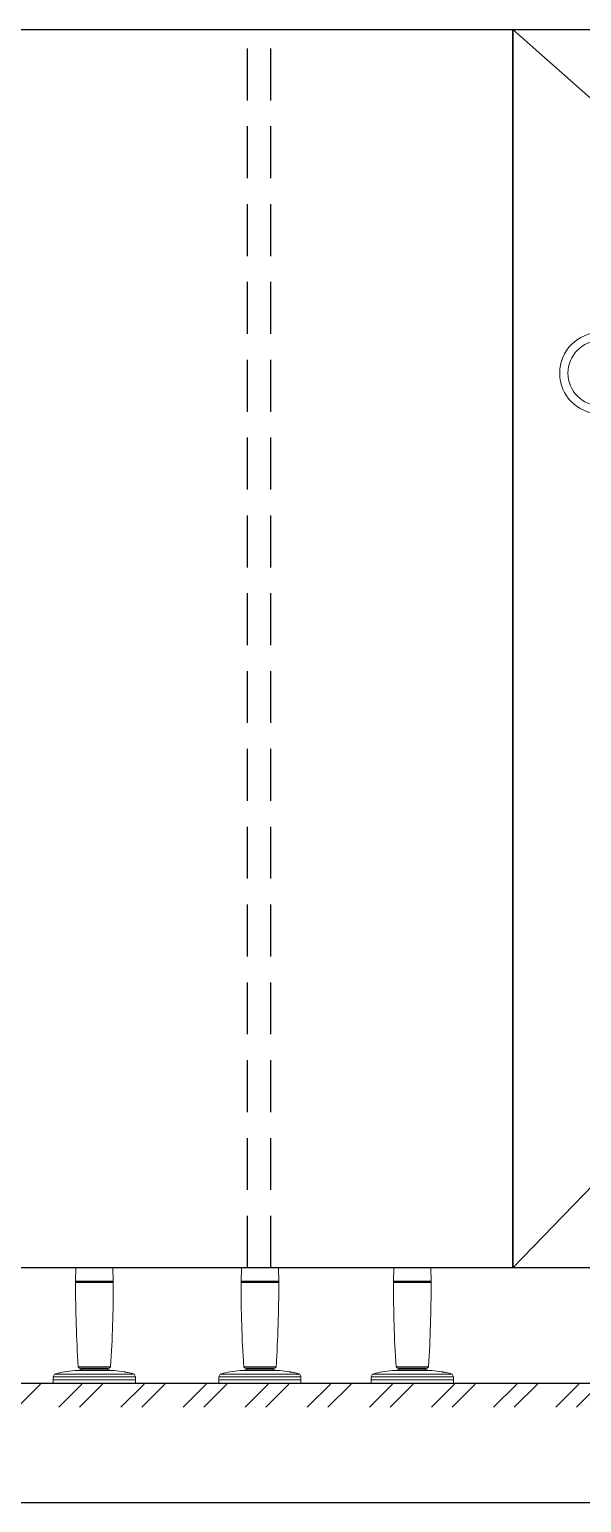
# Model space of a CAD drawing. Extents: x -256 to 8104, y -176 to 5714.
# Drawn here: x 3621 to 3860, y 4124 to 4763 of the extents above; entities that cross this region are included whole.
import ezdxf

# ---------------------------------------------------------------- set-up
doc = ezdxf.new("R2010")
doc.units = 0
doc.header["$LTSCALE"] = 30
doc.linetypes.add('HIDDEN', pattern=[0.375, 0.25, -0.125])
doc.layers.get('0').update_dxf_attribs({"linetype": 'CONTINUOUS'})
for name, color, linetype in [('FIN', 5, 'CONTINUOUS'), ('HAT', 8, 'CONTINUOUS'), ('HID', 9, 'HIDDEN'), ('잠금쇠(회전형)', 4, 'CONTINUOUS'), ('치수', 1, 'CONTINUOUS'), ('판넬', 2, 'CONTINUOUS')]:
    doc.layers.add(name, color=color, linetype=linetype)

# ---------------------------------------------------------------- blocks, each defined once
blk = doc.blocks.new('CRAYON_14', base_point=(138355.5648458948, 310.1473658113382))
at = {"layer": 'HAT'}
h = blk.add_hatch(dxfattribs=at)
h.set_pattern_fill('ANSI32', color=256, scale=2, style=0)
h.set_pattern_definition([(45, (129739.7145769613, 174.8873948724158), (-13.47038418160373, 13.47038418160373), []), (45, (129748.6948369613, 174.8873948724158), (-13.47038418160373, 13.47038418160373), [])])
h.paths.add_polyline_path([(140979.0545948289, 4475.634902567015), (142672.6979538399, 4475.634902567015), (142672.6979538399, 4485.634902567015), (140979.0545948289, 4485.634902567015)])
blk.add_line((141075.7981493344, 4486.11276795491), (142575.7981493344, 4486.11276795491))
at = {"color": 8}
blk.add_line((140874.3800417809, 4434.308629741465), (144222.204765087, 4434.308629741465), dxfattribs=at)
at = {"layer": 'FIN', "color": 4, "linetype": 'Continuous', "lineweight": 15}
for p, q in [((141996.2795063871, 4535.836742284064), (141996.2795063871, 4535.836742284062)), ((141996.3529105139, 4536.11276795491), (142012.2942398198, 4536.11276795491)), ((142012.497966162, 4530.276278188512), (142012.362850013, 4535.854228995706)), ((142068.0744771904, 4535.836742284064), (142068.0744771904, 4535.836742284062)), ((142068.1478813172, 4536.11276795491), (142084.0892106231, 4536.11276795491)), ((142084.2929369653, 4530.276278188512), (142084.1578208163, 4535.854228995706)), ((142134.1631161699, 4535.836742284064), (142134.1631161699, 4535.836742284062)), ((142134.2365202967, 4536.11276795491), (142150.1778496026, 4536.11276795491)), ((142150.3815759448, 4530.276278188512), (142150.2464597958, 4535.854228995706)), ((141996.4386027649, 4529.979760181226), (142012.216491331, 4529.979760181226)), ((142068.2335735682, 4529.979760181226), (142084.0114621344, 4529.979760181226)), ((142134.3222125478, 4529.979760181226), (142150.1001011139, 4529.979760181226)), ((141997.2855054177, 4493.21322102619), (141997.9022885328, 4492.59643791113)), ((142010.7528055632, 4492.59643791113), (141997.9022885328, 4492.59643791113)), ((141998.7784601485, 4492.335662310412), (141998.1898287271, 4491.658519319697)), ((142010.4652653689, 4491.658519319697), (141998.1898287271, 4491.658519319697)), ((141998.7784601485, 4492.59643791113), (141998.7784601485, 4492.335662310412)), ((141998.7784601485, 4492.335662310412), (142009.8766339474, 4492.335662310412)), ((142009.8766339474, 4492.335662310412), (142009.8766339474, 4492.59643791113)), ((142010.4652653689, 4491.658519319697), (142009.8766339474, 4492.335662310412)), ((142010.7528055632, 4492.59643791113), (142011.3695886782, 4493.21322102619)), ((142069.0804762211, 4493.21322102619), (142069.6972593361, 4492.59643791113)), ((142082.5477763665, 4492.59643791113), (142069.6972593361, 4492.59643791113)), ((142070.5734309518, 4492.335662310412), (142069.9847995304, 4491.658519319697)), ((142082.2602361722, 4491.658519319697), (142069.9847995304, 4491.658519319697)), ((142070.5734309518, 4492.59643791113), (142070.5734309518, 4492.335662310412)), ((142070.5734309518, 4492.335662310412), (142081.6716047507, 4492.335662310412)), ((142081.6716047507, 4492.335662310412), (142081.6716047507, 4492.59643791113)), ((142082.2602361722, 4491.658519319697), (142081.6716047507, 4492.335662310412)), ((142082.5477763665, 4492.59643791113), (142083.1645594815, 4493.21322102619)), ((142135.1691152006, 4493.21322102619), (142135.7858983156, 4492.59643791113)), ((142148.636415346, 4492.59643791113), (142135.7858983156, 4492.59643791113)), ((142136.6620699313, 4492.335662310412), (142136.0734385099, 4491.658519319697)), ((142148.3488751517, 4491.658519319697), (142136.0734385099, 4491.658519319697)), ((142136.6620699313, 4492.59643791113), (142136.6620699313, 4492.335662310412)), ((142136.6620699313, 4492.335662310412), (142147.7602437303, 4492.335662310412)), ((142147.7602437303, 4492.335662310412), (142147.7602437303, 4492.59643791113)), ((142148.3488751517, 4491.658519319697), (142147.7602437303, 4492.335662310412)), ((142148.636415346, 4492.59643791113), (142149.2531984611, 4493.21322102619)), ((141987.0706726052, 4490.039225120289), (141986.5120575286, 4488.826927494567)), ((141986.5120575286, 4488.826927494567), (141986.5120575286, 4487.573053981085)), ((141986.5120575286, 4487.573053981085), (141986.5120575286, 4486.11276795491)), ((141986.5120575286, 4486.11276795491), (142022.1430365673, 4486.11276795491)), ((142022.1430365673, 4488.826927494567), (142021.5844214908, 4490.039225120289)), ((142022.1430365673, 4487.573053981085), (142022.1430365673, 4488.826927494567)), ((142022.1430365673, 4486.11276795491), (142022.1430365673, 4487.573053981085)), ((142058.8656434085, 4490.039225120289), (142058.307028332, 4488.826927494567)), ((142058.307028332, 4488.826927494567), (142058.307028332, 4487.573053981085)), ((142058.307028332, 4487.573053981085), (142058.307028332, 4486.11276795491)), ((142058.307028332, 4486.11276795491), (142093.9380073706, 4486.11276795491)), ((142093.9380073706, 4488.826927494567), (142093.3793922941, 4490.039225120289)), ((142093.9380073706, 4487.573053981085), (142093.9380073706, 4488.826927494567)), ((142093.9380073706, 4486.11276795491), (142093.9380073706, 4487.573053981085)), ((142124.954282388, 4490.039225120289), (142124.3956673115, 4488.826927494567)), ((142124.3956673115, 4488.826927494567), (142124.3956673115, 4487.573053981085)), ((142124.3956673115, 4487.573053981085), (142124.3956673115, 4486.11276795491)), ((142124.3956673115, 4486.11276795491), (142160.0266463502, 4486.11276795491)), ((142160.0266463502, 4488.826927494567), (142159.4680312736, 4490.039225120289)), ((142160.0266463502, 4487.573053981085), (142160.0266463502, 4488.826927494567)), ((142160.0266463502, 4486.11276795491), (142160.0266463502, 4487.573053981085))]:
    blk.add_line(p, q, dxfattribs=at)
at = {"layer": 'FIN', "linetype": 'Continuous', "lineweight": 15}
for p, q in [((142012.5085301946, 4529.690976094987), (141996.1465639016, 4529.690976094987)), ((141996.1537112538, 4530.27568349315), (142012.5013828421, 4530.27568349315)), ((142084.3035009979, 4529.690976094987), (142067.9415347049, 4529.690976094987)), ((142067.9486820572, 4530.27568349315), (142084.2963536454, 4530.27568349315)), ((142150.3921399774, 4529.690976094987), (142134.0301736844, 4529.690976094987)), ((142134.0373210367, 4530.27568349315), (142150.3849926249, 4530.27568349315)), ((142012.8556174408, 4491.531246337623), (141995.7994766551, 4491.531246337623)), ((141996.0186179854, 4491.549300898309), (142012.6364761106, 4491.549300898309)), ((141997.2855054186, 4493.21322102619), (142011.3695886782, 4493.21322102619)), ((142084.6505882442, 4491.531246337623), (142067.5944474584, 4491.531246337623)), ((142067.8135887887, 4491.549300898309), (142084.4314469139, 4491.549300898309)), ((142069.080476222, 4493.21322102619), (142083.1645594815, 4493.21322102619)), ((142150.7392272237, 4491.531246337623), (142133.683086438, 4491.531246337623)), ((142133.9022277683, 4491.549300898309), (142150.5200858934, 4491.549300898309)), ((142135.1691152015, 4493.21322102619), (142149.2531984611, 4493.21322102619)), ((142022.1430365673, 4488.826927494567), (141986.5120575286, 4488.826927494567)), ((142022.1430365673, 4487.573053981085), (141986.5120575286, 4487.573053981085)), ((141986.5120575286, 4487.573053981085), (142022.1430365673, 4487.573053981085)), ((141987.0706726052, 4490.039225120289), (142021.5844214908, 4490.039225120289)), ((141987.9657227419, 4485.99594507282), (141987.9657227419, 4486.11276795491)), ((141987.9740600619, 4485.99594507282), (141987.9657227419, 4485.99594507282)), ((141987.9740600619, 4485.99594507282), (141987.9740600619, 4486.11276795491)), ((141989.210435564, 4485.99594507282), (141987.9740600619, 4485.99594507282)), ((141989.210435564, 4485.99594507282), (141989.210435564, 4486.11276795491)), ((141989.220489391, 4485.99594507282), (141989.210435564, 4485.99594507282)), ((141989.220489391, 4485.99594507282), (141989.220489391, 4486.11276795491)), ((142006.3719474846, 4485.99594507282), (142006.3719474846, 4486.11276795491)), ((142006.9560618951, 4485.99594507282), (142006.3719474846, 4485.99594507282)), ((142006.9560618951, 4485.99594507282), (142006.9560618951, 4486.11276795491)), ((142007.7668427663, 4485.99594507282), (142007.7668427663, 4486.11276795491)), ((142007.7799209152, 4485.99594507282), (142007.7799209152, 4486.11276795491)), ((142007.7995381385, 4485.99594507282), (142007.7995381385, 4486.11276795491)), ((142007.8632941145, 4485.99594507282), (142007.8632941145, 4486.11276795491)), ((142008.1115745976, 4485.99594507282), (142007.8632941145, 4485.99594507282)), ((142008.1115745976, 4485.99594507282), (142008.1115745976, 4486.11276795491)), ((142008.205982485, 4485.99594507282), (142008.1115745976, 4485.99594507282)), ((142008.205982485, 4485.99594507282), (142008.205982485, 4486.11276795491)), ((142008.283225302, 4485.99594507282), (142008.205982485, 4485.99594507282)), ((142008.283225302, 4485.99594507282), (142008.283225302, 4486.11276795491)), ((142008.3177597889, 4485.99594507282), (142008.283225302, 4485.99594507282)), ((142008.3177597889, 4485.99594507282), (142008.3177597889, 4486.11276795491)), ((142008.336219636, 4485.99594507282), (142008.3177597889, 4485.99594507282)), ((142008.3467769318, 4485.99594507282), (142008.3467769318, 4486.11276795491)), ((142008.523331942, 4485.99594507282), (142008.523331942, 4486.11276795491)), ((142008.7425952823, 4485.99594507282), (142008.7425952823, 4486.11276795491)), ((142008.7466822038, 4485.99594507282), (142008.7466822038, 4486.11276795491)), ((142008.8261728276, 4485.99594507282), (142008.7531267568, 4485.99594507282)), ((142008.8261728276, 4485.99594507282), (142008.8261728276, 4486.11276795491)), ((142008.8654072743, 4485.99594507282), (142008.8261728276, 4485.99594507282)), ((142008.8654072743, 4485.99594507282), (142008.8654072743, 4486.11276795491)), ((142008.9502108962, 4485.99594507282), (142008.8654072743, 4485.99594507282)), ((142008.9502108962, 4485.99594507282), (142008.9502108962, 4486.11276795491)), ((142019.2067707363, 4485.99594507282), (142019.2067707363, 4486.11276795491)), ((142019.408092491, 4485.99594507282), (142019.408092491, 4486.11276795491)), ((142019.8502156624, 4485.99594507282), (142019.8502156624, 4486.11276795491)), ((142020.2923388339, 4485.99594507282), (142020.2923388339, 4486.11276795491)), ((142020.4936605886, 4485.99594507282), (142020.4936605886, 4486.11276795491)), ((142093.9380073706, 4488.826927494567), (142058.307028332, 4488.826927494567)), ((142093.9380073706, 4487.573053981085), (142058.307028332, 4487.573053981085)), ((142058.307028332, 4487.573053981085), (142093.9380073706, 4487.573053981085)), ((142058.8656434085, 4490.039225120289), (142093.3793922941, 4490.039225120289)), ((142059.7606935452, 4485.99594507282), (142059.7606935452, 4486.11276795491)), ((142059.7690308652, 4485.99594507282), (142059.7606935452, 4485.99594507282)), ((142059.7690308652, 4485.99594507282), (142059.7690308652, 4486.11276795491)), ((142061.0054063673, 4485.99594507282), (142059.7690308652, 4485.99594507282)), ((142061.0054063673, 4485.99594507282), (142061.0054063673, 4486.11276795491)), ((142061.0154601943, 4485.99594507282), (142061.0054063673, 4485.99594507282)), ((142061.0154601943, 4485.99594507282), (142061.0154601943, 4486.11276795491)), ((142078.1669182879, 4485.99594507282), (142078.1669182879, 4486.11276795491)), ((142078.7510326984, 4485.99594507282), (142078.1669182879, 4485.99594507282)), ((142078.7510326984, 4485.99594507282), (142078.7510326984, 4486.11276795491)), ((142079.5618135696, 4485.99594507282), (142079.5618135696, 4486.11276795491)), ((142079.5748917185, 4485.99594507282), (142079.5748917185, 4486.11276795491)), ((142079.5945089419, 4485.99594507282), (142079.5945089419, 4486.11276795491)), ((142079.6582649178, 4485.99594507282), (142079.6582649178, 4486.11276795491)), ((142079.9065454009, 4485.99594507282), (142079.6582649178, 4485.99594507282)), ((142079.9065454009, 4485.99594507282), (142079.9065454009, 4486.11276795491)), ((142080.0009532883, 4485.99594507282), (142079.9065454009, 4485.99594507282)), ((142080.0009532883, 4485.99594507282), (142080.0009532883, 4486.11276795491)), ((142080.0781961053, 4485.99594507282), (142080.0009532883, 4485.99594507282)), ((142080.0781961053, 4485.99594507282), (142080.0781961053, 4486.11276795491)), ((142080.1127305922, 4485.99594507282), (142080.0781961053, 4485.99594507282)), ((142080.1127305922, 4485.99594507282), (142080.1127305922, 4486.11276795491)), ((142080.1311904393, 4485.99594507282), (142080.1127305922, 4485.99594507282)), ((142080.1417477351, 4485.99594507282), (142080.1417477351, 4486.11276795491)), ((142080.3183027454, 4485.99594507282), (142080.3183027454, 4486.11276795491)), ((142080.5375660856, 4485.99594507282), (142080.5375660856, 4486.11276795491)), ((142080.5416530071, 4485.99594507282), (142080.5416530071, 4486.11276795491)), ((142080.621143631, 4485.99594507282), (142080.5480975601, 4485.99594507282)), ((142080.621143631, 4485.99594507282), (142080.621143631, 4486.11276795491)), ((142080.6603780777, 4485.99594507282), (142080.621143631, 4485.99594507282)), ((142080.6603780777, 4485.99594507282), (142080.6603780777, 4486.11276795491)), ((142080.7451816995, 4485.99594507282), (142080.6603780777, 4485.99594507282)), ((142080.7451816995, 4485.99594507282), (142080.7451816995, 4486.11276795491)), ((142091.0017415396, 4485.99594507282), (142091.0017415396, 4486.11276795491)), ((142091.2030632943, 4485.99594507282), (142091.2030632943, 4486.11276795491)), ((142091.6451864658, 4485.99594507282), (142091.6451864658, 4486.11276795491)), ((142092.0873096372, 4485.99594507282), (142092.0873096372, 4486.11276795491)), ((142092.2886313919, 4485.99594507282), (142092.2886313919, 4486.11276795491)), ((142160.0266463502, 4488.826927494567), (142124.3956673115, 4488.826927494567)), ((142160.0266463502, 4487.573053981085), (142124.3956673115, 4487.573053981085)), ((142124.3956673115, 4487.573053981085), (142160.0266463502, 4487.573053981085)), ((142124.954282388, 4490.039225120289), (142159.4680312736, 4490.039225120289)), ((142125.8493325248, 4485.99594507282), (142125.8493325248, 4486.11276795491)), ((142125.8576698447, 4485.99594507282), (142125.8493325248, 4485.99594507282)), ((142125.8576698447, 4485.99594507282), (142125.8576698447, 4486.11276795491)), ((142127.0940453469, 4485.99594507282), (142125.8576698447, 4485.99594507282)), ((142127.0940453469, 4485.99594507282), (142127.0940453469, 4486.11276795491)), ((142127.1040991738, 4485.99594507282), (142127.0940453469, 4485.99594507282)), ((142127.1040991738, 4485.99594507282), (142127.1040991738, 4486.11276795491)), ((142144.2555572675, 4485.99594507282), (142144.2555572675, 4486.11276795491)), ((142144.839671678, 4485.99594507282), (142144.2555572675, 4485.99594507282)), ((142144.839671678, 4485.99594507282), (142144.839671678, 4486.11276795491)), ((142145.6504525491, 4485.99594507282), (142145.6504525491, 4486.11276795491)), ((142145.663530698, 4485.99594507282), (142145.663530698, 4486.11276795491)), ((142145.6831479214, 4485.99594507282), (142145.6831479214, 4486.11276795491)), ((142145.7469038973, 4485.99594507282), (142145.7469038973, 4486.11276795491)), ((142145.9951843804, 4485.99594507282), (142145.7469038973, 4485.99594507282)), ((142145.9951843804, 4485.99594507282), (142145.9951843804, 4486.11276795491)), ((142146.0895922678, 4485.99594507282), (142145.9951843804, 4485.99594507282)), ((142146.0895922678, 4485.99594507282), (142146.0895922678, 4486.11276795491)), ((142146.1668350848, 4485.99594507282), (142146.0895922678, 4485.99594507282)), ((142146.1668350848, 4485.99594507282), (142146.1668350848, 4486.11276795491)), ((142146.2013695718, 4485.99594507282), (142146.1668350848, 4485.99594507282)), ((142146.2013695718, 4485.99594507282), (142146.2013695718, 4486.11276795491)), ((142146.2198294189, 4485.99594507282), (142146.2013695718, 4485.99594507282)), ((142146.2303867146, 4485.99594507282), (142146.2303867146, 4486.11276795491)), ((142146.4069417249, 4485.99594507282), (142146.4069417249, 4486.11276795491)), ((142146.6262050651, 4485.99594507282), (142146.6262050651, 4486.11276795491)), ((142146.6302919867, 4485.99594507282), (142146.6302919867, 4486.11276795491)), ((142146.7097826105, 4485.99594507282), (142146.6367365396, 4485.99594507282)), ((142146.7097826105, 4485.99594507282), (142146.7097826105, 4486.11276795491)), ((142146.7490170572, 4485.99594507282), (142146.7097826105, 4485.99594507282)), ((142146.7490170572, 4485.99594507282), (142146.7490170572, 4486.11276795491)), ((142146.833820679, 4485.99594507282), (142146.7490170572, 4485.99594507282)), ((142146.833820679, 4485.99594507282), (142146.833820679, 4486.11276795491)), ((142157.0903805191, 4485.99594507282), (142157.0903805191, 4486.11276795491)), ((142157.2917022738, 4485.99594507282), (142157.2917022738, 4486.11276795491)), ((142157.7338254453, 4485.99594507282), (142157.7338254453, 4486.11276795491)), ((142158.1759486167, 4485.99594507282), (142158.1759486167, 4486.11276795491)), ((142158.3772703714, 4485.99594507282), (142158.3772703714, 4486.11276795491))]:
    blk.add_line(p, q, dxfattribs=at)
at = {"layer": 'FIN', "color": 4, "linetype": 'Continuous', "lineweight": 15}
for points in [[(141996.3529105139, 4536.11276795491, 0.1240365111786908), (141996.2795761979, 4535.842069350738, -0.0010964770682574), (141996.2791389936, 4535.820144194395), (141996.1564128078, 4530.275624679993)], [(142068.1478813172, 4536.11276795491, 0.1240365111786908), (142068.0745470012, 4535.842069350738, -0.0010964770682574), (142068.0741097969, 4535.820144194395), (142067.9513836111, 4530.275624679993)], [(142134.2365202967, 4536.11276795491, 0.1240365111786908), (142134.1631859807, 4535.842069350738, -0.0010964770682574), (142134.1627487764, 4535.820144194395), (142134.0400225906, 4530.275624679993)]]:
    blk.add_lwpolyline(points, format="xyb", dxfattribs=at)
at = {"layer": 'FIN', "color": 4, "linetype": 'Continuous', "lineweight": 15, "flags": 128}
for points in [[(142012.362850013, 4535.854228995706, 0.1181345338978041), (142012.2942398198, 4536.11276795491, 0.1181345338978041)], [(142084.1578208163, 4535.854228995706, 0.1181345338978041), (142084.0892106231, 4536.11276795491, 0.1181345338978041)], [(142150.2464597958, 4535.854228995706, 0.1181345338978041), (142150.1778496026, 4536.11276795491, 0.1181345338978041)]]:
    blk.add_lwpolyline(points, format="xyb", dxfattribs=at)
at = {"layer": 'FIN', "color": 4, "linetype": 'Continuous', "lineweight": 15}
for centre, radius, start, end in [((141996.4386027649, 4529.687702975991), 0.2920572052351236, 90, 179.357866106547), ((142574.8374392561, 4529.406427523661), 578.6842214933279, 179.971822797994, 183.5858737357589), ((141996.4457428692, 4530.271817386461), 0.2920572052351446, 179.2415250782951, 270), ((141458.3844993778, 4528.630504174507), 554.1170555799023, 356.3353556062746, 0.1096530644607332), ((142012.2093512268, 4530.271817386461), 0.2920572052351236, 270, 0.7584749217048784), ((142012.216491331, 4529.687702975991), 0.292057205235124, 0.6421338934529457, 90), ((142068.2335735682, 4529.687702975991), 0.2920572052351236, 90, 179.357866106547), ((142646.6324100594, 4529.406427523661), 578.6842214933279, 179.971822797994, 183.5858737357589), ((142068.2407136725, 4530.271817386461), 0.2920572052351446, 179.2415250782951, 270), ((141530.1794701811, 4528.630504174507), 554.1170555799023, 356.3353556062748, 0.1096530644607332), ((142084.0043220301, 4530.271817386461), 0.2920572052351236, 270, 0.7584749217048784), ((142084.0114621344, 4529.687702975991), 0.292057205235124, 0.6421338934529457, 90), ((142134.3222125478, 4529.687702975991), 0.2920572052351236, 90, 179.357866106547), ((142712.7210490389, 4529.406427523661), 578.6842214933279, 179.971822797994, 183.5858737357591), ((142134.329352652, 4530.271817386461), 0.2920572052351446, 179.2415250782951, 270), ((141596.2681091607, 4528.630504174507), 554.1170555799023, 356.3353556062746, 0.1096530644607332), ((142150.0929610096, 4530.271817386461), 0.2920572052351236, 270, 0.7584749217048784), ((142150.1001011139, 4529.687702975991), 0.292057205235124, 0.6421338934529457, 90), ((141998.7784601485, 4447.824068348586), 43.80858078526924, 93.8991218763165, 105.5006155804036), ((141996.0331224193, 4491.374667884808), 0.1752343231410802, 94.74789814009716, 116.6788001109046), ((141998.7784601485, 4458.320871759408), 33.34284378699842, 91.01154683960908, 94.74789813599656), ((142009.8766339474, 4458.320871759408), 33.34284378699842, 85.25210186395336, 88.98845316034094), ((142012.6219716767, 4491.374667884808), 0.1752343231410802, 63.32119989920049, 85.25210185990284), ((142009.8766339474, 4447.824068348586), 43.80858078526924, 80.5831283541176, 86.1008781236454), ((142070.5734309518, 4447.824068348586), 43.80858078526924, 93.8991218763165, 105.5006155804036), ((142067.8280932226, 4491.374667884808), 0.1752343231410802, 94.74789813056461, 116.6788001109046), ((142070.5734309518, 4458.320871759408), 33.34284378699842, 91.01154683960908, 94.74789813599656), ((142081.6716047507, 4458.320871759408), 33.34284378699842, 85.25210186395336, 88.98845316034094), ((142084.41694248, 4491.374667884808), 0.1752343231410802, 63.32119989920049, 85.25210185990284), ((142081.6716047507, 4447.824068348586), 43.80858078526924, 80.5831283541176, 86.1008781236454), ((142136.6620699313, 4447.824068348586), 43.80858078526924, 93.8991218763165, 105.5006155804036), ((142133.9167322022, 4491.374667884808), 0.1752343231410802, 94.74789814009716, 116.6788001109046), ((142136.6620699313, 4458.320871759408), 33.34284378699842, 91.01154683960908, 94.74789813599656), ((142147.7602437303, 4458.320871759408), 33.34284378699842, 85.25210186400345, 88.98845316034094), ((142150.5055814595, 4491.374667884808), 0.1752343231410802, 63.32119989920049, 85.25210186943538), ((142147.7602437303, 4447.824068348586), 43.80858078526924, 80.5831283541176, 86.1008781236454), ((142009.8766339474, 4447.824068348586), 43.80858078526923, 74.49938441955713, 78.12698254121634), ((142081.6716047507, 4447.824068348586), 43.80858078526923, 74.49938441955713, 78.12698254121634), ((142147.7602437303, 4447.824068348586), 43.80858078526923, 74.49938441955713, 78.12698254125505)]:
    blk.add_arc(centre, radius, start, end, dxfattribs=at)
for points, knots in [([(142017.0443256383, 4491.042294726062), (142017.0435162136, 4491.042432032899), (142017.0386309851, 4491.043260739138), (142017.0568145618, 4491.040178678152), (142017.0826585583, 4491.035783844675), (142017.0923934063, 4491.034128410478)], [0, 0, 0, 0, 0.1101518921963936, 0.6648143790659731, 1, 1, 1, 1]), ([(142017.0923933962, 4491.034128401616), (142017.1136419969, 4491.030509383345), (142017.1561303897, 4491.023272847057), (142017.2472727134, 4491.007658940309), (142017.345766587, 4490.990680255249), (142017.4332541729, 4490.975511546256), (142017.4769914341, 4490.967878320198), (142017.4932563511, 4490.965039692799)], [0, 0, 0, 0, 0.2159726614481043, 0.4318557920874068, 0.6498983039243137, 0.869804947718593, 0.9999999999999999, 0.9999999999999999, 0.9999999999999999, 0.9999999999999999]), ([(142017.8386855476, 4490.88841912349), (142017.7703485438, 4490.901021033789), (142017.6535862253, 4490.922552973791), (142017.5366954793, 4490.94337573683), (142017.4882169013, 4490.952011646661)], [0, 0, 0, 0, 0.585265902714529, 1, 1, 1, 1]), ([(142017.4882169013, 4490.952011646661), (142017.4882169013, 4490.947833431046), (142017.4882169013, 4490.939409153196), (142017.4882169013, 4490.926286937713), (142017.4882169013, 4490.919672988763)], [0, 0, 0, 0, 0.4959731489804719, 1, 1, 1, 1]), ([(142017.4882169013, 4490.919672988763), (142017.5356597906, 4490.911135462238), (142017.6525509394, 4490.890100460001), (142017.7693136166, 4490.868362907881), (142017.8386855476, 4490.855448027886)], [0, 0, 0, 0, 0.4058723850268369, 1, 1, 1, 1]), ([(142019.2405601327, 4490.594499893208), (142018.994158666, 4490.64758546631), (142018.5279970751, 4490.748016910722), (142018.0595317223, 4490.837071670501), (142017.8386855476, 4490.879054290794)], [0, 0, 0, 0, 0.5285752227382234, 1, 1, 1, 1]), ([(142017.8386855476, 4490.855448027886), (142017.8386855476, 4490.857965127272), (142017.8386855476, 4490.862830958957), (142017.8386855476, 4490.867105588352), (142017.8386855476, 4490.869168947873)], [0, 0, 0, 0, 0.5173009571340634, 1, 1, 1, 1]), ([(142017.8386855476, 4490.869168947873), (142018.0591842856, 4490.827138806222), (142018.5276503153, 4490.737842632642), (142018.9938123736, 4490.637195800106), (142019.2405601327, 4490.583921665173)], [0, 0, 0, 0, 0.4706824487844061, 1, 1, 1, 1]), ([(142088.8392964416, 4491.042294726062), (142088.8384870169, 4491.042432032899), (142088.8336017884, 4491.043260739138), (142088.8517853652, 4491.040178678152), (142088.8776293617, 4491.035783844675), (142088.8873642096, 4491.034128410478)], [0, 0, 0, 0, 0.1101518921963936, 0.6648143790659731, 1, 1, 1, 1]), ([(142088.8873641995, 4491.034128401616), (142088.9086128002, 4491.030509383345), (142088.951101193, 4491.023272847057), (142089.0422435167, 4491.007658940309), (142089.1407373904, 4490.990680255249), (142089.2282249763, 4490.975511546256), (142089.2719622374, 4490.967878320198), (142089.2882271544, 4490.965039692799)], [0, 0, 0, 0, 0.2159726614481043, 0.4318557920874068, 0.6498983039243137, 0.869804947718593, 0.9999999999999999, 0.9999999999999999, 0.9999999999999999, 0.9999999999999999]), ([(142089.6336563509, 4490.88841912349), (142089.5653193471, 4490.901021033789), (142089.4485570286, 4490.922552973791), (142089.3316662827, 4490.94337573683), (142089.2831877046, 4490.952011646661)], [0, 0, 0, 0, 0.585265902714529, 1, 1, 1, 1]), ([(142089.2831877046, 4490.952011646661), (142089.2831877046, 4490.947833431046), (142089.2831877046, 4490.939409153196), (142089.2831877046, 4490.926286937713), (142089.2831877046, 4490.919672988763)], [0, 0, 0, 0, 0.4959731489804719, 1, 1, 1, 1]), ([(142089.2831877046, 4490.919672988763), (142089.3306305939, 4490.911135462238), (142089.4475217427, 4490.890100460001), (142089.5642844199, 4490.868362907881), (142089.6336563509, 4490.855448027886)], [0, 0, 0, 0, 0.4058723850268369, 1, 1, 1, 1]), ([(142091.035530936, 4490.594499893208), (142090.7891294693, 4490.64758546631), (142090.3229678784, 4490.748016910722), (142089.8545025256, 4490.837071670501), (142089.6336563509, 4490.879054290794)], [0, 0, 0, 0, 0.5285752227382234, 1, 1, 1, 1]), ([(142089.6336563509, 4490.855448027886), (142089.6336563509, 4490.857965127272), (142089.6336563509, 4490.862830958957), (142089.6336563509, 4490.867105588352), (142089.6336563509, 4490.869168947873)], [0, 0, 0, 0, 0.5173009571340634, 1, 1, 1, 1]), ([(142089.6336563509, 4490.869168947873), (142089.854155089, 4490.827138806222), (142090.3226211186, 4490.737842632642), (142090.7887831769, 4490.637195800106), (142091.035530936, 4490.583921665173)], [0, 0, 0, 0, 0.4706824487844061, 1, 1, 1, 1]), ([(142154.9279354211, 4491.042294726062), (142154.9271259964, 4491.042432032899), (142154.9222407679, 4491.043260739138), (142154.9404243447, 4491.040178678152), (142154.9662683412, 4491.035783844675), (142154.9760031891, 4491.034128410478)], [0, 0, 0, 0, 0.1101518921963936, 0.6648143790659731, 1, 1, 1, 1]), ([(142154.976003179, 4491.034128401616), (142154.9972517797, 4491.030509383345), (142155.0397401726, 4491.023272847057), (142155.1308824962, 4491.007658940309), (142155.2293763699, 4490.990680255249), (142155.3168639558, 4490.975511546256), (142155.360601217, 4490.967878320198), (142155.3768661339, 4490.965039692799)], [0, 0, 0, 0, 0.2159726614481043, 0.4318557920874068, 0.6498983039243137, 0.869804947718593, 0.9999999999999999, 0.9999999999999999, 0.9999999999999999, 0.9999999999999999]), ([(142155.7222953305, 4490.88841912349), (142155.6539583267, 4490.901021033789), (142155.5371960081, 4490.922552973791), (142155.4203052622, 4490.94337573683), (142155.3718266842, 4490.952011646661)], [0, 0, 0, 0, 0.585265902714529, 1, 1, 1, 1]), ([(142155.3718266842, 4490.952011646661), (142155.3718266842, 4490.947833431046), (142155.3718266842, 4490.939409153196), (142155.3718266842, 4490.926286937713), (142155.3718266842, 4490.919672988763)], [0, 0, 0, 0, 0.4959731489804719, 1, 1, 1, 1]), ([(142155.3718266842, 4490.919672988763), (142155.4192695735, 4490.911135462238), (142155.5361607222, 4490.890100460001), (142155.6529233995, 4490.868362907881), (142155.7222953305, 4490.855448027886)], [0, 0, 0, 0, 0.4058723850268369, 1, 1, 1, 1]), ([(142157.1241699156, 4490.594499893208), (142156.8777684489, 4490.64758546631), (142156.411606858, 4490.748016910722), (142155.9431415051, 4490.837071670501), (142155.7222953305, 4490.879054290794)], [0, 0, 0, 0, 0.5285752227382234, 1, 1, 1, 1]), ([(142155.7222953305, 4490.855448027886), (142155.7222953305, 4490.857965127272), (142155.7222953305, 4490.862830958957), (142155.7222953305, 4490.867105588352), (142155.7222953305, 4490.869168947873)], [0, 0, 0, 0, 0.5173009571340634, 1, 1, 1, 1]), ([(142155.7222953305, 4490.869168947873), (142155.9427940685, 4490.827138806222), (142156.4112600982, 4490.737842632642), (142156.8774221564, 4490.637195800106), (142157.1241699156, 4490.583921665173)], [0, 0, 0, 0, 0.4706824487844061, 1, 1, 1, 1]), ([(142019.2405601327, 4490.583921665173), (142019.2405601327, 4490.585908651472), (142019.2405601327, 4490.589659398495), (142019.2405601327, 4490.592951708883), (142019.2405601327, 4490.594499893208)], [0, 0, 0, 0, 0.5297574829664784, 1, 1, 1, 1]), ([(142091.035530936, 4490.583921665173), (142091.035530936, 4490.585908651472), (142091.035530936, 4490.589659398495), (142091.035530936, 4490.592951708883), (142091.035530936, 4490.594499893208)], [0, 0, 0, 0, 0.5297574829664784, 1, 1, 1, 1]), ([(142157.1241699156, 4490.583921665173), (142157.1241699156, 4490.585908651472), (142157.1241699156, 4490.589659398495), (142157.1241699156, 4490.592951708883), (142157.1241699156, 4490.594499893208)], [0, 0, 0, 0, 0.5297574829664784, 1, 1, 1, 1])]:
    blk.add_open_spline(points, degree=3, knots=knots, dxfattribs=at)
for points in [[(142017.0930719258, 4491.034012685965), (142017.0554011092, 4491.04041478432)], [(142017.4882169013, 4490.957177519733), (142017.859055007, 4490.887796382866)], [(142017.8386855476, 4490.898459268912), (142017.862503859, 4490.89543193643)], [(142088.8880427291, 4491.034012685965), (142088.8503719125, 4491.04041478432)], [(142089.2831877046, 4490.957177519733), (142089.6540258103, 4490.887796382866)], [(142089.6336563509, 4490.898459268912), (142089.6574746623, 4490.89543193643)], [(142154.9766817086, 4491.034012685965), (142154.939010892, 4491.04041478432)], [(142155.3718266842, 4490.957177519733), (142155.7426647898, 4490.887796382866)], [(142155.7222953305, 4490.898459268912), (142155.7461136419, 4490.89543193643)]]:
    blk.add_open_spline(points, degree=1, dxfattribs=at)
at = {"layer": 'FIN', "linetype": 'Continuous', "lineweight": 15}
for points, knots in [([(142007.7995381385, 4485.99594507282), (142007.7926655432, 4485.99594507282), (142007.7803482764, 4485.99594507282), (142007.7800519167, 4485.99594507282), (142007.7799209152, 4485.99594507282)], [0, 0, 0, 0, 0.5579643174198415, 1, 1, 1, 1]), ([(142007.8632941145, 4485.99594507282), (142007.8501316981, 4485.99594507282), (142007.826700231, 4485.99594507282), (142007.8078148335, 4485.99594507282), (142007.7995381385, 4485.99594507282)], [0, 0, 0, 0, 0.5617410244361568, 1, 1, 1, 1]), ([(142008.523331942, 4485.99594507282), (142008.4892603557, 4485.99594507282), (142008.428438603, 4485.99594507282), (142008.3717217237, 4485.99594507282), (142008.3467769318, 4485.99594507282)], [0, 0, 0, 0, 0.5601875118537901, 1, 1, 1, 1]), ([(142008.7425952823, 4485.99594507282), (142008.7013092029, 4485.99594507282), (142008.6275785144, 4485.99594507282), (142008.5551871792, 4485.99594507282), (142008.523331942, 4485.99594507282)], [0, 0, 0, 0, 0.5599578719942985, 1, 1, 1, 1]), ([(142019.408092491, 4485.99594507282), (142019.3426488188, 4485.99594507282), (142019.2254825031, 4485.99594507282), (142019.2125012591, 4485.99594507282), (142019.2067707363, 4485.99594507282)], [0, 0, 0, 0, 0.5585536411281651, 1, 1, 1, 1]), ([(142019.5768006119, 4485.99594507282), (142019.5148453451, 4485.99594507282), (142019.4039159696, 4485.99594507282), (142019.3309431668, 4485.99594507282), (142019.2987264708, 4485.99594507282)], [0, 0, 0, 0, 0.558510912901248, 1, 1, 1, 1]), ([(142019.8502156624, 4485.99594507282), (142019.7606744665, 4485.99594507282), (142019.6007391708, 4485.99594507282), (142019.4669698634, 4485.99594507282), (142019.408092491, 4485.99594507282)], [0, 0, 0, 0, 0.5598588826277925, 1, 1, 1, 1]), ([(142020.2923388339, 4485.99594507282), (142020.216040218, 4485.99594507282), (142020.0795433787, 4485.99594507282), (142019.9204010596, 4485.99594507282), (142019.8502156624, 4485.99594507282)], [0, 0, 0, 0, 0.5589771620554458, 1, 1, 1, 1]), ([(142020.4936605886, 4485.99594507282), (142020.4834537545, 4485.99594507282), (142020.4651977245, 4485.99594507282), (142020.3452323189, 4485.99594507282), (142020.2923388339, 4485.99594507282)], [0, 0, 0, 0, 0.5590938509998475, 1, 1, 1, 1]), ([(142079.5945089419, 4485.99594507282), (142079.5876363465, 4485.99594507282), (142079.5753190797, 4485.99594507282), (142079.57502272, 4485.99594507282), (142079.5748917185, 4485.99594507282)], [0, 0, 0, 0, 0.5579643174198415, 1, 1, 1, 1]), ([(142079.6582649178, 4485.99594507282), (142079.6451025014, 4485.99594507282), (142079.6216710343, 4485.99594507282), (142079.6027856368, 4485.99594507282), (142079.5945089419, 4485.99594507282)], [0, 0, 0, 0, 0.5617410244361568, 1, 1, 1, 1]), ([(142080.3183027454, 4485.99594507282), (142080.284231159, 4485.99594507282), (142080.2234094064, 4485.99594507282), (142080.166692527, 4485.99594507282), (142080.1417477351, 4485.99594507282)], [0, 0, 0, 0, 0.5601875118537901, 1, 1, 1, 1]), ([(142080.5375660856, 4485.99594507282), (142080.4962800062, 4485.99594507282), (142080.4225493177, 4485.99594507282), (142080.3501579825, 4485.99594507282), (142080.3183027454, 4485.99594507282)], [0, 0, 0, 0, 0.5599578719942985, 1, 1, 1, 1]), ([(142091.2030632943, 4485.99594507282), (142091.1376196221, 4485.99594507282), (142091.0204533064, 4485.99594507282), (142091.0074720625, 4485.99594507282), (142091.0017415396, 4485.99594507282)], [0, 0, 0, 0, 0.5585536411281651, 1, 1, 1, 1]), ([(142091.3717714152, 4485.99594507282), (142091.3098161484, 4485.99594507282), (142091.1988867729, 4485.99594507282), (142091.1259139702, 4485.99594507282), (142091.0936972741, 4485.99594507282)], [0, 0, 0, 0, 0.558510912901248, 1, 1, 1, 1]), ([(142091.6451864658, 4485.99594507282), (142091.5556452698, 4485.99594507282), (142091.3957099741, 4485.99594507282), (142091.2619406667, 4485.99594507282), (142091.2030632943, 4485.99594507282)], [0, 0, 0, 0, 0.5598588826277925, 1, 1, 1, 1]), ([(142092.0873096372, 4485.99594507282), (142092.0110110213, 4485.99594507282), (142091.874514182, 4485.99594507282), (142091.7153718629, 4485.99594507282), (142091.6451864658, 4485.99594507282)], [0, 0, 0, 0, 0.5589771620554458, 1, 1, 1, 1]), ([(142092.2886313919, 4485.99594507282), (142092.2784245578, 4485.99594507282), (142092.2601685278, 4485.99594507282), (142092.1402031222, 4485.99594507282), (142092.0873096372, 4485.99594507282)], [0, 0, 0, 0, 0.5590938509998475, 1, 1, 1, 1]), ([(142145.6831479214, 4485.99594507282), (142145.676275326, 4485.99594507282), (142145.6639580592, 4485.99594507282), (142145.6636616996, 4485.99594507282), (142145.663530698, 4485.99594507282)], [0, 0, 0, 0, 0.5579643174198415, 1, 1, 1, 1]), ([(142145.7469038973, 4485.99594507282), (142145.7337414809, 4485.99594507282), (142145.7103100138, 4485.99594507282), (142145.6914246163, 4485.99594507282), (142145.6831479214, 4485.99594507282)], [0, 0, 0, 0, 0.5617410244361568, 1, 1, 1, 1]), ([(142146.4069417249, 4485.99594507282), (142146.3728701386, 4485.99594507282), (142146.3120483859, 4485.99594507282), (142146.2553315065, 4485.99594507282), (142146.2303867146, 4485.99594507282)], [0, 0, 0, 0, 0.5601875118537901, 1, 1, 1, 1]), ([(142146.6262050651, 4485.99594507282), (142146.5849189857, 4485.99594507282), (142146.5111882973, 4485.99594507282), (142146.4387969621, 4485.99594507282), (142146.4069417249, 4485.99594507282)], [0, 0, 0, 0, 0.5599578719942985, 1, 1, 1, 1]), ([(142157.2917022738, 4485.99594507282), (142157.2262586016, 4485.99594507282), (142157.1090922859, 4485.99594507282), (142157.096111042, 4485.99594507282), (142157.0903805191, 4485.99594507282)], [0, 0, 0, 0, 0.5585536411281651, 1, 1, 1, 1]), ([(142157.4604103947, 4485.99594507282), (142157.3984551279, 4485.99594507282), (142157.2875257525, 4485.99594507282), (142157.2145529497, 4485.99594507282), (142157.1823362536, 4485.99594507282)], [0, 0, 0, 0, 0.558510912901248, 1, 1, 1, 1]), ([(142157.7338254453, 4485.99594507282), (142157.6442842494, 4485.99594507282), (142157.4843489537, 4485.99594507282), (142157.3505796463, 4485.99594507282), (142157.2917022738, 4485.99594507282)], [0, 0, 0, 0, 0.5598588826277925, 1, 1, 1, 1]), ([(142158.1759486167, 4485.99594507282), (142158.0996500008, 4485.99594507282), (142157.9631531615, 4485.99594507282), (142157.8040108425, 4485.99594507282), (142157.7338254453, 4485.99594507282)], [0, 0, 0, 0, 0.5589771620554458, 1, 1, 1, 1]), ([(142158.3772703714, 4485.99594507282), (142158.3670635373, 4485.99594507282), (142158.3488075073, 4485.99594507282), (142158.2288421017, 4485.99594507282), (142158.1759486167, 4485.99594507282)], [0, 0, 0, 0, 0.5590938509998475, 1, 1, 1, 1])]:
    blk.add_open_spline(points, degree=3, knots=knots, dxfattribs=at)
for points in [[(142007.8496352717, 4485.99594507282), (142007.8271248589, 4485.99594507282)], [(142079.6446060751, 4485.99594507282), (142079.6220956622, 4485.99594507282)], [(142145.7332450546, 4485.99594507282), (142145.7107346417, 4485.99594507282)]]:
    blk.add_open_spline(points, degree=1, dxfattribs=at)
at = {"layer": 'HID', "ltscale": 3}
for p, q in [((142070.7981493344, 4536.112767954912), (142070.7981493344, 5073.112767954997)), ((142080.7981493344, 4536.112767954912), (142080.7981493344, 5073.112767954997))]:
    blk.add_line(p, q, dxfattribs=at)
at = {"layer": '잠금쇠(회전형)', "linetype": 'Continuous', "lineweight": 15}
for radius in [17.63999999999999, 14.09083329606219]:
    blk.add_circle((142223.804145865, 4924.059245414419), radius, dxfattribs=at)
at = {"layer": '치수'}
for q in [(142185.7981493344, 5073.112767954999), (142185.7981493344, 4536.11276795491)]:
    blk.add_line((142465.7981493344, 4825.119852227335), q, dxfattribs=at)
at = {"layer": '판넬'}
blk.add_line((142185.7981493344, 5073.112767954999), (142185.7981493344, 4536.11276795491), dxfattribs=at)
at = {"layer": '판넬', "color": 3}
blk.add_line((142185.7981493342, 4536.11276795491), (141965.7981493342, 4536.11276795491), dxfattribs=at)
at = {"layer": '판넬', "color": 4}
blk.add_line((142185.7981493344, 4536.11276795491), (142085.7981493344, 4536.11276795491), dxfattribs=at)
at = {"layer": '판넬'}
for points in [[(141965.7981493344, 5073.112767954999), (142185.7981493342, 5073.112767954999), (142185.7981493342, 4536.112767954548), (141965.7981493344, 4536.112767954548)], [(142185.7981493342, 5073.112767954999), (142465.7981493342, 5073.112767954999), (142465.7981493342, 4536.11276795491), (142185.7981493342, 4536.11276795491)]]:
    blk.add_lwpolyline(points, close=True, dxfattribs=at)

msp = doc.modelspace()

# ---------------------------------------------------------------- block references
msp.add_blockref('CRAYON_14', (0, 0))

doc.saveas('drawing.dxf')
